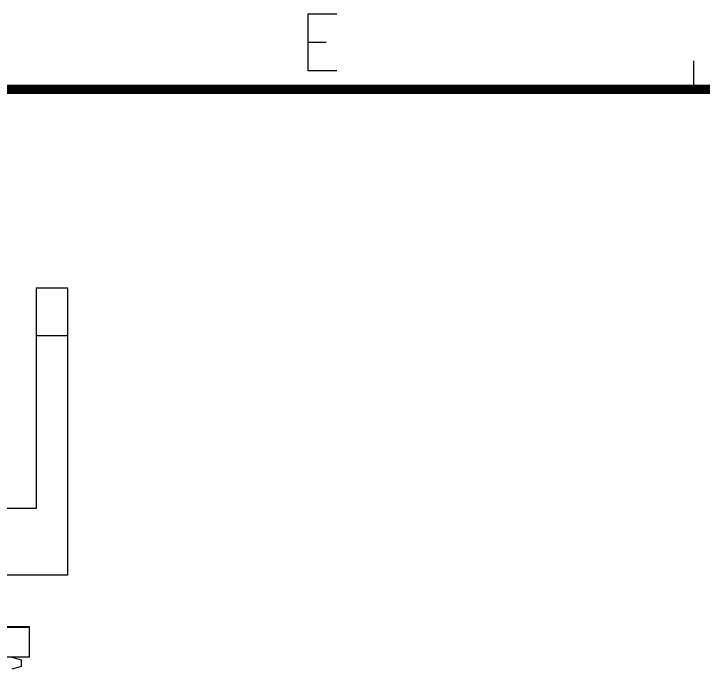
# Model space of a CAD drawing. Header units: millimetres. Extents: x 15 to 418, y 12 to 300.
# Drawn here: x 181.28 to 217.5, y 262.52 to 296.97 of the extents above; entities that cross this region are included whole.
import ezdxf

# ---------------------------------------------------------------- set-up
doc = ezdxf.new("R2010")
doc.units = ezdxf.units.MM
doc.header["$LTSCALE"] = 23.1
doc.layers.get('0').update_dxf_attribs({"linetype": 'CONTINUOUS'})

msp = doc.modelspace()

# ---------------------------------------------------------------- linework, layer by layer
at = {"color": 7, "linetype": 'Continuous'}
for p, q in [((196.75, 295.47), (197.687, 295.47)), ((217, 294.5), (217, 293)), ((182.451, 282.557), (184.101, 282.557)), ((182.451, 282.557), (182.451, 270.957)), ((184.101, 282.557), (184.101, 267.457)), ((182.451, 280.057), (184.101, 280.057)), ((182.451, 270.957), (180.151, 270.957)), ((184.101, 267.457), (173.801, 267.457)), ((126.101, 264.757), (182.101, 264.757)), ((126.101, 264.735), (182.101, 264.735)), ((182.101, 263.157), (182.101, 264.757)), ((182.101, 263.157), (126.101, 263.157)), ((181.171, 263.157), (181.671, 263.014)), ((181.671, 263.014), (181.671, 262.66)), ((181.671, 262.66), (181.171, 262.517))]:
    msp.add_line(p, q, dxfattribs=at)
msp.add_lwpolyline([(198.25, 293.97), (196.75, 293.97), (196.75, 296.97), (198.25, 296.97)], dxfattribs=at)
at = {"color": 7, "linetype": 'Continuous', "const_width": 0.5}
msp.add_lwpolyline([(412, 293), (22, 293)], dxfattribs=at)

doc.saveas('drawing.dxf')
